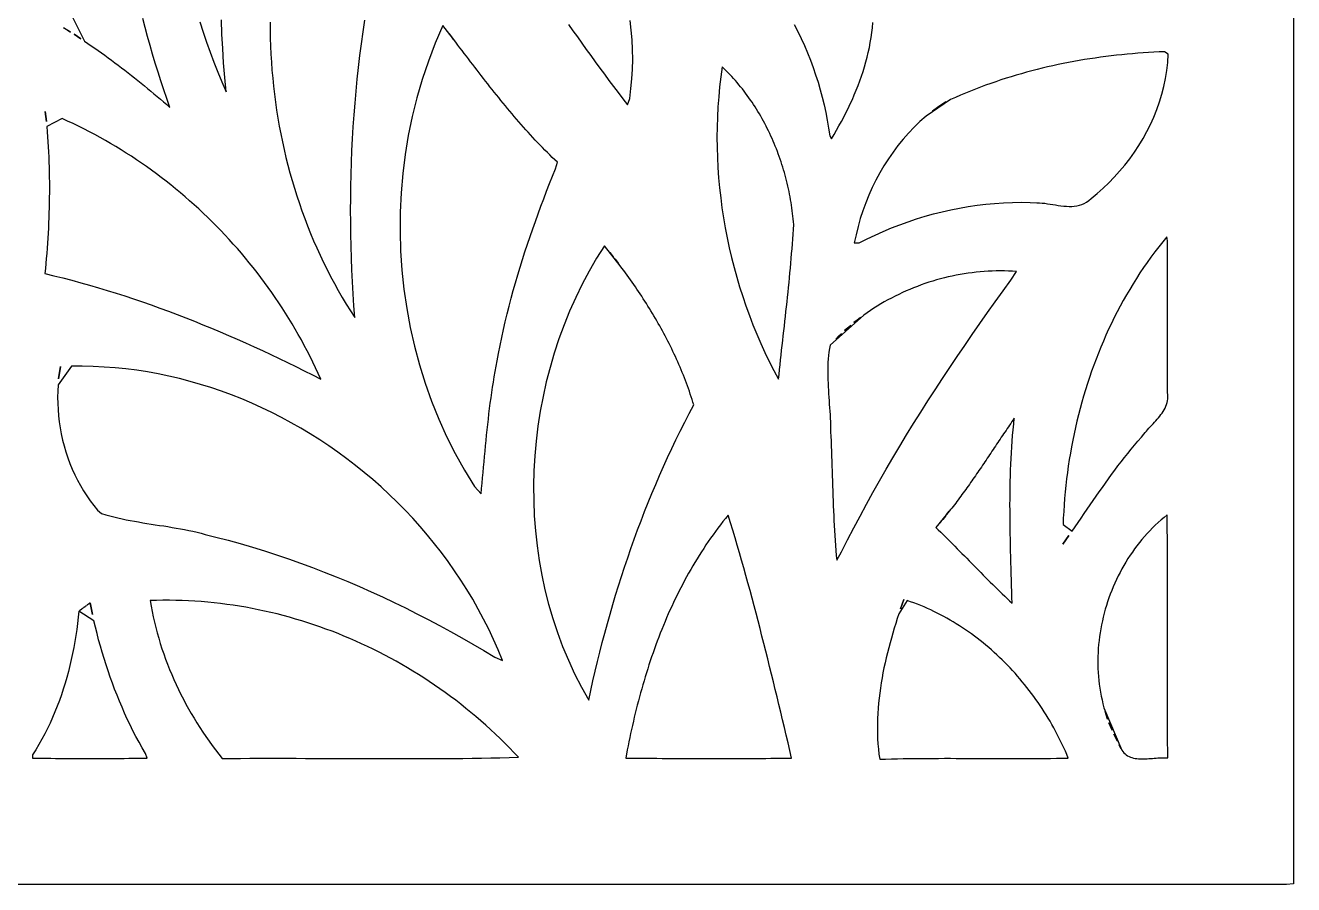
# Model space of a CAD drawing. Header units: metres. Extents: x -71 to 71, y -141 to 141.
# Drawn here: x -0.8 to 70.6, y -141.2 to -92.8 of the extents above; entities that cross this region are included whole.
import ezdxf

# ---------------------------------------------------------------- set-up
doc = ezdxf.new("R2010")
doc.units = ezdxf.units.M
doc.layers.add('HOLE', color=7, linetype='Continuous')
doc.layers.add('OUTER', color=7, linetype='Continuous')

msp = doc.modelspace()

# ---------------------------------------------------------------- linework, layer by layer
at = {"layer": 'HOLE'}
for points in [[(1.284, -91.191), (2.523, -93.693), (2.523, -93.693), (2.716, -93.823), (2.909, -93.955), (3.101, -94.088), (3.292, -94.222), (3.483, -94.357), (3.673, -94.493), (3.862, -94.631), (4.05, -94.77), (4.238, -94.909), (4.424, -95.05), (4.611, -95.192), (4.796, -95.335), (4.981, -95.479), (5.165, -95.624), (5.349, -95.769), (5.532, -95.916), (5.714, -96.063), (5.896, -96.212), (6.077, -96.361), (6.257, -96.51), (6.437, -96.661), (6.617, -96.812), (6.795, -96.964), (6.974, -97.117), (7.152, -97.27), (7.329, -97.424), (7.157, -96.929), (6.989, -96.433), (6.826, -95.936), (6.667, -95.437), (6.512, -94.936), (6.362, -94.435), (6.216, -93.931), (6.075, -93.427), (5.938, -92.921), (5.806, -92.413)], [(9.012, -92.612), (9.199, -93.184), (9.394, -93.753), (9.598, -94.318), (9.811, -94.88), (10.032, -95.438), (10.261, -95.991), (10.499, -96.541), (10.499, -96.541), (10.421, -95.733), (10.356, -94.923), (10.304, -94.113), (10.264, -93.302), (10.238, -92.49)], [(12.977, -92.621), (12.978, -93.074), (12.985, -93.527), (12.999, -93.98), (13.019, -94.432), (13.046, -94.884), (13.079, -95.336), (13.119, -95.787), (13.165, -96.237), (13.217, -96.686), (13.276, -97.135), (13.341, -97.582), (13.413, -98.029), (13.49, -98.474), (13.575, -98.918), (13.666, -99.36), (13.763, -99.801), (13.866, -100.24), (13.976, -100.678), (14.092, -101.113), (14.215, -101.547), (14.344, -101.978), (14.479, -102.407), (14.62, -102.834), (14.768, -103.258), (14.922, -103.68), (15.083, -104.099), (15.25, -104.516), (15.423, -104.93), (15.602, -105.34), (15.788, -105.748), (15.98, -106.152), (16.178, -106.553), (16.382, -106.951), (16.593, -107.345), (16.81, -107.736), (17.033, -108.122), (17.262, -108.505), (17.739, -109.259), (17.739, -109.259), (17.691, -108.589), (17.648, -107.919), (17.611, -107.248), (17.579, -106.577), (17.554, -105.905), (17.533, -105.234), (17.519, -104.562), (17.51, -103.89), (17.508, -103.218), (17.511, -102.546), (17.52, -101.874), (17.535, -101.202), (17.557, -100.53), (17.584, -99.859), (17.618, -99.188), (17.658, -98.518), (17.704, -97.848), (17.756, -97.179), (17.815, -96.51), (17.88, -95.842), (17.952, -95.174), (18.03, -94.508), (18.115, -93.842), (18.206, -93.177), (18.304, -92.513)], [(29.771, -92.753), (30.021, -93.105), (30.272, -93.457), (30.523, -93.809), (30.775, -94.159), (31.028, -94.51), (31.282, -94.859), (31.536, -95.208), (31.792, -95.556), (32.048, -95.903), (32.306, -96.249), (32.565, -96.594), (32.826, -96.938), (33.088, -97.28), (33.216, -96.915), (33.29, -96.369), (33.344, -95.821), (33.377, -95.271), (33.389, -94.72), (33.381, -94.169), (33.353, -93.619), (33.305, -93.07), (33.237, -92.524)], [(42.48, -92.765), (42.681, -93.153), (42.873, -93.547), (43.055, -93.946), (43.228, -94.349), (43.39, -94.758), (43.543, -95.171), (43.686, -95.587), (43.82, -96.008), (43.943, -96.432), (44.058, -96.858), (44.162, -97.288), (44.257, -97.719), (44.343, -98.153), (44.418, -98.588), (44.485, -99.025), (44.578, -99.192), (44.721, -98.954), (44.861, -98.714), (44.998, -98.471), (45.133, -98.226), (45.264, -97.98), (45.391, -97.731), (45.515, -97.48), (45.635, -97.228), (45.751, -96.973), (45.863, -96.716), (45.971, -96.458), (46.073, -96.198), (46.172, -95.935), (46.265, -95.671), (46.353, -95.405), (46.435, -95.138), (46.512, -94.869), (46.584, -94.597), (46.649, -94.325), (46.709, -94.05), (46.762, -93.774), (46.809, -93.496), (46.849, -93.217), (46.882, -92.936), (46.908, -92.654)]]:
    msp.add_lwpolyline(points, dxfattribs=at)
for points in [[(1.343, -92.94), (1.542, -93.062), (1.739, -93.185), (1.343, -92.94)], [(1.936, -93.31), (2.133, -93.436), (2.328, -93.564), (1.936, -93.31)], [(22.7, -92.818), (22.27, -93.81), (21.882, -94.82), (21.537, -95.846), (21.234, -96.886), (20.974, -97.939), (20.755, -99.002), (20.578, -100.074), (20.444, -101.153), (20.351, -102.237), (20.3, -103.324), (20.291, -104.413), (20.323, -105.501), (20.397, -106.587), (20.512, -107.668), (20.668, -108.744), (20.866, -109.812), (21.105, -110.871), (21.384, -111.918), (21.705, -112.952), (22.066, -113.97), (22.468, -114.972), (22.91, -115.955), (23.393, -116.917), (23.916, -117.857), (24.48, -118.773), (24.85, -119.19), (24.88, -118.89), (24.91, -118.589), (24.938, -118.289), (24.966, -117.988), (24.994, -117.687), (25.022, -117.386), (25.05, -117.085), (25.078, -116.785), (25.106, -116.484), (25.135, -116.183), (25.165, -115.882), (25.195, -115.582), (25.227, -115.281), (25.26, -114.981), (25.295, -114.681), (25.331, -114.381), (25.369, -114.081), (25.41, -113.782), (25.452, -113.483), (25.497, -113.185), (25.544, -112.887), (25.595, -112.589), (25.648, -112.291), (25.704, -111.995), (25.764, -111.698), (25.839, -111.279), (25.924, -110.831), (26.014, -110.384), (26.109, -109.939), (26.21, -109.495), (26.315, -109.053), (26.426, -108.612), (26.541, -108.172), (26.66, -107.733), (26.784, -107.296), (26.912, -106.86), (27.044, -106.426), (27.18, -105.992), (27.319, -105.56), (27.462, -105.129), (27.608, -104.699), (27.757, -104.27), (27.909, -103.842), (28.064, -103.415), (28.221, -102.99), (28.381, -102.565), (28.543, -102.142), (28.707, -101.719), (28.872, -101.297), (29.04, -100.876), (29.146, -100.513), (29.004, -100.378), (28.862, -100.242), (28.722, -100.105), (28.583, -99.966), (28.444, -99.827), (28.307, -99.687), (28.17, -99.546), (28.035, -99.404), (27.9, -99.261), (27.766, -99.117), (27.633, -98.973), (27.501, -98.827), (27.369, -98.681), (27.239, -98.534), (27.109, -98.387), (26.979, -98.238), (26.851, -98.089), (26.723, -97.94), (26.596, -97.789), (26.469, -97.638), (26.343, -97.487), (26.217, -97.335), (26.092, -97.183), (25.968, -97.03), (25.843, -96.876), (25.72, -96.723), (25.597, -96.568), (25.474, -96.414), (25.351, -96.259), (25.229, -96.104), (25.108, -95.948), (24.986, -95.792), (24.865, -95.636), (24.744, -95.48), (24.623, -95.324), (24.503, -95.167), (24.382, -95.011), (24.262, -94.854), (24.142, -94.697), (24.022, -94.54), (23.902, -94.383), (23.782, -94.226), (23.662, -94.069), (23.542, -93.912), (23.422, -93.755), (22.7, -92.818)], [(23.302, -93.599), (23.182, -93.442), (23.062, -93.286), (23.302, -93.599)], [(49.903, -97.924), (49.56, -98.226), (49.23, -98.542), (48.913, -98.873), (48.609, -99.217), (48.319, -99.574), (48.042, -99.943), (47.779, -100.324), (47.53, -100.714), (47.296, -101.115), (47.076, -101.525), (46.871, -101.944), (46.68, -102.37), (46.505, -102.804), (46.345, -103.244), (46.201, -103.689), (46.072, -104.139), (45.96, -104.594), (45.863, -105.052), (46.131, -105.05), (46.58, -104.825), (47.034, -104.611), (47.493, -104.407), (47.956, -104.215), (48.423, -104.033), (48.894, -103.863), (49.369, -103.704), (49.847, -103.557), (50.329, -103.422), (50.813, -103.299), (51.3, -103.188), (51.789, -103.09), (52.28, -103.005), (52.773, -102.932), (53.267, -102.873), (53.763, -102.827), (54.26, -102.794), (54.758, -102.775), (55.256, -102.77), (55.755, -102.78), (56.135, -102.794), (56.282, -102.798), (56.43, -102.81), (56.581, -102.826), (56.732, -102.847), (56.884, -102.87), (57.037, -102.895), (57.191, -102.92), (57.344, -102.944), (57.497, -102.965), (57.65, -102.982), (57.801, -102.994), (57.952, -103), (58.1, -102.999), (58.247, -102.988), (58.391, -102.967), (58.533, -102.934), (58.672, -102.889), (58.808, -102.83), (58.94, -102.755), (59.069, -102.663), (59.193, -102.553), (59.533, -102.275), (59.865, -101.981), (60.187, -101.674), (60.499, -101.354), (60.8, -101.02), (61.089, -100.675), (61.366, -100.318), (61.629, -99.951), (61.879, -99.572), (62.114, -99.185), (62.334, -98.787), (62.537, -98.382), (62.724, -97.968), (62.894, -97.547), (63.045, -97.118), (63.177, -96.684), (63.29, -96.244), (63.382, -95.798), (63.454, -95.348), (63.503, -94.894), (63.53, -94.437), (63.333, -94.29), (63.031, -94.303), (62.729, -94.318), (62.428, -94.335), (62.126, -94.355), (61.824, -94.377), (61.523, -94.401), (61.221, -94.428), (60.92, -94.458), (60.619, -94.49), (60.318, -94.525), (60.018, -94.562), (59.717, -94.602), (59.418, -94.644), (59.118, -94.689), (58.819, -94.737), (58.52, -94.787), (58.222, -94.84), (57.925, -94.896), (57.627, -94.955), (57.331, -95.016), (57.035, -95.08), (56.739, -95.147), (56.445, -95.217), (56.15, -95.29), (55.857, -95.366), (55.564, -95.444), (55.272, -95.526), (54.981, -95.61), (54.691, -95.698), (54.402, -95.788), (54.113, -95.882), (53.825, -95.978), (53.539, -96.078), (53.253, -96.181), (52.968, -96.286), (52.684, -96.395), (52.402, -96.507), (52.12, -96.623), (51.84, -96.741), (51.561, -96.863), (51.283, -96.988), (49.903, -97.924)], [(38.425, -95.135), (38.347, -95.699), (38.281, -96.265), (38.227, -96.832), (38.185, -97.4), (38.156, -97.969), (38.138, -98.538), (38.132, -99.108), (38.137, -99.679), (38.155, -100.248), (38.184, -100.818), (38.224, -101.387), (38.276, -101.955), (38.339, -102.521), (38.413, -103.087), (38.499, -103.65), (38.596, -104.212), (38.703, -104.772), (38.822, -105.329), (38.952, -105.883), (39.092, -106.435), (39.244, -106.983), (39.405, -107.528), (39.578, -108.07), (39.761, -108.607), (39.954, -109.14), (40.158, -109.669), (40.372, -110.193), (40.597, -110.712), (40.831, -111.226), (41.076, -111.735), (41.33, -112.237), (41.594, -112.734), (41.623, -112.462), (41.652, -112.19), (41.682, -111.918), (41.712, -111.646), (41.742, -111.373), (41.772, -111.101), (41.802, -110.829), (41.833, -110.557), (41.863, -110.285), (41.894, -110.013), (41.924, -109.741), (41.955, -109.468), (41.985, -109.196), (42.015, -108.924), (42.044, -108.652), (42.073, -108.38), (42.102, -108.107), (42.131, -107.835), (42.158, -107.563), (42.186, -107.291), (42.212, -107.018), (42.239, -106.746), (42.264, -106.473), (42.288, -106.201), (42.312, -105.928), (42.335, -105.656), (42.357, -105.383), (42.378, -105.111), (42.398, -104.838), (42.417, -104.565), (42.434, -104.292), (42.451, -104.019), (42.438, -103.863), (42.424, -103.708), (42.408, -103.552), (42.39, -103.396), (42.371, -103.241), (42.35, -103.085), (42.327, -102.93), (42.303, -102.775), (42.277, -102.621), (42.249, -102.466), (42.22, -102.312), (42.189, -102.158), (42.156, -102.005), (42.122, -101.851), (42.086, -101.699), (42.048, -101.546), (42.009, -101.394), (41.968, -101.242), (41.926, -101.091), (41.882, -100.94), (41.836, -100.79), (41.789, -100.641), (41.741, -100.491), (41.69, -100.343), (41.638, -100.195), (41.585, -100.048), (41.53, -99.901), (41.473, -99.755), (41.415, -99.61), (41.355, -99.465), (41.294, -99.321), (41.231, -99.178), (41.166, -99.036), (41.1, -98.894), (41.033, -98.753), (40.964, -98.613), (40.893, -98.474), (40.821, -98.336), (40.747, -98.199), (40.672, -98.063), (40.595, -97.927), (40.517, -97.793), (40.437, -97.66), (40.356, -97.528), (40.274, -97.396), (40.189, -97.266), (40.104, -97.137), (40.017, -97.009), (39.928, -96.882), (39.838, -96.757), (39.746, -96.632), (39.653, -96.509), (39.559, -96.387), (39.463, -96.267), (39.365, -96.147), (39.267, -96.029), (39.166, -95.913), (39.065, -95.797), (38.962, -95.683), (38.857, -95.571), (38.751, -95.459), (38.425, -95.135)], [(0.321, -97.652), (0.352, -97.937), (0.38, -98.223), (0.321, -97.652)], [(51.006, -97.116), (50.626, -97.369), (50.258, -97.638), (51.006, -97.116)], [(0.406, -98.508), (0.429, -98.793), (0.451, -99.078), (0.47, -99.364), (0.487, -99.649), (0.502, -99.935), (0.515, -100.22), (0.525, -100.505), (0.534, -100.791), (0.541, -101.076), (0.545, -101.362), (0.548, -101.647), (0.549, -101.933), (0.548, -102.219), (0.545, -102.504), (0.54, -102.79), (0.533, -103.075), (0.525, -103.361), (0.515, -103.646), (0.503, -103.932), (0.49, -104.217), (0.475, -104.502), (0.458, -104.788), (0.44, -105.073), (0.42, -105.359), (0.399, -105.644), (0.376, -105.929), (0.351, -106.214), (0.326, -106.5), (0.298, -106.785), (0.804, -106.905), (1.308, -107.03), (1.81, -107.161), (2.312, -107.296), (2.812, -107.436), (3.311, -107.581), (3.808, -107.731), (4.305, -107.885), (4.8, -108.044), (5.293, -108.207), (5.786, -108.375), (6.277, -108.546), (6.766, -108.722), (7.255, -108.902), (7.742, -109.086), (8.228, -109.274), (8.713, -109.465), (9.196, -109.66), (9.678, -109.859), (10.159, -110.061), (10.638, -110.266), (11.116, -110.475), (11.593, -110.687), (12.069, -110.902), (12.543, -111.12), (13.016, -111.341), (13.488, -111.565), (13.959, -111.791), (14.428, -112.021), (14.896, -112.252), (15.362, -112.486), (15.828, -112.723), (15.683, -112.401), (15.534, -112.081), (15.381, -111.764), (15.225, -111.448), (15.064, -111.135), (14.901, -110.824), (14.733, -110.515), (14.562, -110.209), (14.387, -109.905), (14.209, -109.603), (14.027, -109.303), (13.842, -109.006), (13.653, -108.712), (13.461, -108.42), (13.265, -108.13), (13.066, -107.843), (12.864, -107.558), (12.659, -107.277), (12.45, -106.997), (12.238, -106.721), (12.023, -106.447), (11.805, -106.175), (11.584, -105.907), (11.36, -105.641), (11.133, -105.378), (10.903, -105.118), (10.67, -104.861), (10.434, -104.607), (10.195, -104.356), (9.953, -104.107), (9.709, -103.862), (9.462, -103.62), (9.212, -103.38), (8.959, -103.144), (8.704, -102.911), (8.446, -102.681), (8.186, -102.455), (7.923, -102.231), (7.658, -102.011), (7.39, -101.794), (7.12, -101.58), (6.847, -101.37), (6.572, -101.163), (6.295, -100.96), (6.015, -100.76), (5.733, -100.563), (5.449, -100.37), (5.163, -100.18), (4.875, -99.994), (4.585, -99.812), (4.292, -99.633), (3.998, -99.458), (3.701, -99.286), (3.403, -99.119), (3.103, -98.955), (2.801, -98.794), (2.497, -98.638), (2.191, -98.485), (1.884, -98.337), (1.574, -98.192), (1.263, -98.051), (0.406, -98.508)], [(58.118, -121.282), (58.289, -121.037), (58.46, -120.791), (58.631, -120.545), (58.801, -120.298), (58.971, -120.052), (59.141, -119.805), (59.311, -119.558), (59.481, -119.312), (59.653, -119.067), (59.825, -118.822), (59.998, -118.578), (60.172, -118.335), (60.347, -118.093), (60.525, -117.852), (60.703, -117.613), (60.884, -117.375), (61.067, -117.139), (61.253, -116.905), (61.441, -116.673), (61.631, -116.444), (61.825, -116.217), (62.022, -115.992), (62.166, -115.824), (62.232, -115.739), (62.302, -115.654), (62.374, -115.571), (62.448, -115.487), (62.524, -115.404), (62.602, -115.321), (62.679, -115.238), (62.757, -115.155), (62.834, -115.071), (62.909, -114.986), (62.983, -114.9), (63.055, -114.813), (63.123, -114.725), (63.188, -114.635), (63.248, -114.543), (63.304, -114.449), (63.355, -114.353), (63.4, -114.255), (63.438, -114.154), (63.47, -114.05), (63.493, -113.943), (63.509, -113.833), (63.516, -113.719), (63.513, -113.601), (63.5, -113.48), (63.495, -113.18), (63.493, -112.836), (63.492, -112.492), (63.49, -112.148), (63.489, -111.805), (63.489, -111.461), (63.488, -111.117), (63.488, -110.773), (63.488, -110.43), (63.488, -110.086), (63.488, -109.742), (63.488, -109.398), (63.488, -109.055), (63.489, -108.711), (63.489, -108.368), (63.49, -108.024), (63.491, -107.68), (63.492, -107.337), (63.492, -106.993), (63.493, -106.65), (63.494, -106.306), (63.494, -105.963), (63.495, -105.619), (63.496, -105.276), (63.496, -104.932), (63.45, -104.713), (63.221, -104.993), (62.996, -105.277), (62.776, -105.565), (62.561, -105.856), (62.35, -106.15), (62.143, -106.447), (61.942, -106.748), (61.745, -107.052), (61.552, -107.359), (61.364, -107.669), (61.181, -107.982), (61.003, -108.298), (60.828, -108.617), (60.659, -108.938), (60.494, -109.262), (60.334, -109.588), (60.178, -109.917), (60.027, -110.248), (59.881, -110.582), (59.739, -110.918), (59.601, -111.256), (59.468, -111.596), (59.34, -111.938), (59.217, -112.282), (59.098, -112.628), (58.983, -112.975), (58.873, -113.324), (58.768, -113.675), (58.667, -114.028), (58.571, -114.381), (58.479, -114.737), (58.392, -115.093), (58.309, -115.451), (58.231, -115.81), (58.157, -116.17), (58.088, -116.531), (58.024, -116.893), (57.964, -117.255), (57.909, -117.619), (57.858, -117.983), (57.811, -118.348), (57.77, -118.713), (57.732, -119.079), (57.7, -119.445), (57.671, -119.812), (57.648, -120.179), (57.628, -120.545), (57.614, -120.912), (58.118, -121.282)], [(31.796, -105.217), (31.354, -105.922), (30.937, -106.644), (30.545, -107.381), (30.178, -108.132), (29.838, -108.897), (29.523, -109.675), (29.234, -110.463), (28.971, -111.262), (28.734, -112.07), (28.524, -112.886), (28.34, -113.709), (28.183, -114.538), (28.053, -115.373), (27.951, -116.211), (27.875, -117.052), (27.827, -117.895), (27.806, -118.739), (27.813, -119.583), (27.848, -120.426), (27.911, -121.266), (28.002, -122.103), (28.121, -122.936), (28.269, -123.763), (28.446, -124.584), (28.651, -125.397), (28.886, -126.202), (29.149, -126.998), (29.442, -127.783), (29.765, -128.556), (30.116, -129.316), (30.498, -130.063), (30.91, -130.795), (31.027, -130.253), (31.149, -129.712), (31.274, -129.171), (31.404, -128.632), (31.537, -128.093), (31.675, -127.556), (31.817, -127.02), (31.963, -126.485), (32.113, -125.952), (32.268, -125.42), (32.427, -124.889), (32.59, -124.36), (32.758, -123.832), (32.93, -123.306), (33.106, -122.781), (33.287, -122.259), (33.473, -121.738), (33.663, -121.219), (33.858, -120.701), (34.057, -120.186), (34.261, -119.673), (34.47, -119.162), (34.683, -118.653), (34.901, -118.146), (35.125, -117.642), (35.353, -117.14), (35.585, -116.64), (35.823, -116.143), (36.066, -115.648), (36.314, -115.156), (36.567, -114.667), (36.825, -114.18), (36.778, -114.025), (36.73, -113.871), (36.68, -113.717), (36.629, -113.563), (36.577, -113.41), (36.524, -113.257), (36.469, -113.105), (36.413, -112.953), (36.356, -112.801), (36.298, -112.65), (36.239, -112.499), (36.178, -112.349), (36.117, -112.2), (36.054, -112.05), (35.99, -111.901), (35.925, -111.753), (35.859, -111.605), (35.792, -111.458), (35.724, -111.311), (35.654, -111.164), (35.584, -111.018), (35.513, -110.872), (35.44, -110.727), (35.367, -110.583), (35.293, -110.439), (35.218, -110.295), (35.142, -110.152), (35.064, -110.009), (34.986, -109.867), (34.908, -109.725), (34.828, -109.584), (34.747, -109.443), (34.666, -109.303), (34.583, -109.163), (34.5, -109.024), (34.416, -108.885), (34.331, -108.747), (34.246, -108.609), (34.16, -108.472), (34.073, -108.335), (33.985, -108.199), (33.896, -108.063), (33.807, -107.928), (33.717, -107.794), (33.627, -107.66), (33.535, -107.526), (33.443, -107.393), (33.351, -107.261), (33.258, -107.129), (33.164, -106.997), (33.07, -106.867), (32.975, -106.736), (32.879, -106.607), (32.783, -106.477), (32.687, -106.349), (31.796, -105.217)], [(32.295, -105.84), (32.196, -105.714), (32.097, -105.589), (32.295, -105.84)], [(32.59, -106.221), (32.492, -106.093), (32.394, -105.966), (32.59, -106.221)], [(44.494, -110.811), (44.46, -111.006), (44.433, -111.2), (44.41, -111.395), (44.393, -111.59), (44.38, -111.785), (44.372, -111.98), (44.367, -112.176), (44.367, -112.372), (44.369, -112.568), (44.374, -112.764), (44.381, -112.96), (44.391, -113.156), (44.402, -113.353), (44.415, -113.549), (44.428, -113.746), (44.442, -113.942), (44.456, -114.139), (44.47, -114.336), (44.484, -114.532), (44.496, -114.729), (44.507, -114.925), (44.517, -115.121), (44.524, -115.318), (44.529, -115.514), (44.531, -115.71), (44.537, -115.939), (44.55, -116.218), (44.563, -116.498), (44.574, -116.778), (44.585, -117.057), (44.595, -117.337), (44.604, -117.617), (44.613, -117.897), (44.622, -118.176), (44.631, -118.456), (44.64, -118.736), (44.649, -119.016), (44.658, -119.296), (44.668, -119.576), (44.678, -119.855), (44.689, -120.135), (44.701, -120.415), (44.714, -120.694), (44.728, -120.974), (44.744, -121.253), (44.76, -121.532), (44.779, -121.811), (44.799, -122.09), (44.821, -122.369), (44.845, -122.648), (44.871, -122.926), (45.145, -122.441), (45.486, -121.768), (45.834, -121.099), (46.187, -120.433), (46.545, -119.77), (46.91, -119.111), (47.279, -118.456), (47.654, -117.803), (48.034, -117.154), (48.419, -116.508), (48.809, -115.865), (49.203, -115.225), (49.602, -114.588), (50.005, -113.954), (50.412, -113.323), (50.824, -112.694), (51.239, -112.068), (51.657, -111.445), (52.079, -110.824), (52.505, -110.206), (52.934, -109.59), (53.366, -108.977), (53.8, -108.366), (54.238, -107.757), (54.678, -107.151), (54.987, -106.664), (54.761, -106.65), (54.535, -106.64), (54.308, -106.635), (54.082, -106.633), (53.856, -106.636), (53.629, -106.642), (53.403, -106.653), (53.176, -106.667), (52.95, -106.685), (52.724, -106.708), (52.498, -106.734), (52.273, -106.764), (52.048, -106.798), (51.824, -106.835), (51.6, -106.877), (51.377, -106.922), (51.155, -106.971), (50.934, -107.024), (50.713, -107.081), (50.493, -107.142), (50.274, -107.206), (50.056, -107.274), (49.84, -107.346), (49.624, -107.422), (49.41, -107.501), (49.197, -107.584), (48.986, -107.67), (48.776, -107.76), (48.567, -107.854), (48.36, -107.952), (48.155, -108.053), (47.951, -108.158), (47.749, -108.266), (47.549, -108.378), (47.351, -108.493), (47.155, -108.612), (46.96, -108.735), (46.768, -108.861), (46.579, -108.99), (46.391, -109.123), (44.494, -110.811)], [(45.664, -109.689), (45.489, -109.84), (45.316, -109.993), (45.664, -109.689)], [(46.206, -109.259), (46.023, -109.399), (45.842, -109.543), (46.206, -109.259)], [(45.146, -110.15), (44.978, -110.31), (44.814, -110.474), (45.146, -110.15)], [(1.04, -113.051), (1.021, -113.398), (1.014, -113.744), (1.019, -114.092), (1.036, -114.438), (1.064, -114.785), (1.104, -115.13), (1.156, -115.473), (1.219, -115.814), (1.294, -116.153), (1.379, -116.488), (1.477, -116.821), (1.585, -117.149), (1.705, -117.472), (1.835, -117.791), (1.976, -118.105), (2.129, -118.412), (2.292, -118.714), (2.466, -119.008), (2.65, -119.296), (2.845, -119.576), (3.05, -119.847), (3.266, -120.11), (3.491, -120.293), (3.718, -120.361), (3.946, -120.425), (4.176, -120.485), (4.406, -120.54), (4.638, -120.592), (4.87, -120.64), (5.103, -120.685), (5.337, -120.729), (5.572, -120.769), (5.807, -120.809), (6.042, -120.847), (6.277, -120.884), (6.513, -120.92), (6.749, -120.957), (6.985, -120.994), (7.221, -121.031), (7.456, -121.07), (7.692, -121.11), (7.927, -121.151), (8.161, -121.196), (8.395, -121.242), (8.628, -121.292), (8.86, -121.346), (9.092, -121.403), (9.322, -121.464), (9.922, -121.614), (10.611, -121.795), (11.297, -121.986), (11.981, -122.186), (12.662, -122.396), (13.34, -122.616), (14.015, -122.845), (14.687, -123.083), (15.356, -123.33), (16.022, -123.585), (16.685, -123.85), (17.345, -124.123), (18.001, -124.404), (18.655, -124.694), (19.305, -124.992), (19.952, -125.297), (20.596, -125.611), (21.236, -125.932), (21.873, -126.26), (22.506, -126.596), (23.136, -126.939), (23.763, -127.289), (24.386, -127.645), (25.005, -128.009), (25.62, -128.379), (26.063, -128.56), (25.817, -127.967), (25.556, -127.382), (25.282, -126.805), (24.994, -126.236), (24.692, -125.675), (24.378, -125.122), (24.051, -124.579), (23.711, -124.044), (23.359, -123.518), (22.994, -123.001), (22.619, -122.494), (22.231, -121.996), (21.833, -121.508), (21.424, -121.03), (21.004, -120.562), (20.574, -120.105), (20.133, -119.658), (19.683, -119.221), (19.224, -118.796), (18.755, -118.381), (18.277, -117.978), (17.791, -117.586), (17.296, -117.206), (16.793, -116.838), (16.283, -116.481), (15.765, -116.137), (15.239, -115.805), (14.707, -115.485), (14.168, -115.179), (13.622, -114.885), (13.07, -114.604), (12.513, -114.337), (11.949, -114.083), (11.381, -113.842), (10.807, -113.616), (10.229, -113.403), (9.646, -113.205), (9.059, -113.021), (8.468, -112.851), (7.873, -112.697), (7.275, -112.557), (6.674, -112.432), (6.07, -112.323), (5.464, -112.229), (4.855, -112.151), (4.244, -112.089), (3.632, -112.042), (3.018, -112.012), (2.402, -111.999), (1.786, -112.001), (1.04, -113.051)], [(1.17, -112.021), (1.114, -112.363), (1.071, -112.706), (1.17, -112.021)], [(50.454, -121.075), (50.589, -121.207), (50.724, -121.339), (50.858, -121.471), (50.993, -121.604), (51.126, -121.737), (51.26, -121.871), (51.393, -122.005), (51.526, -122.139), (51.659, -122.273), (51.791, -122.408), (51.924, -122.543), (52.056, -122.678), (52.189, -122.813), (52.321, -122.948), (52.453, -123.083), (52.586, -123.217), (52.719, -123.352), (52.851, -123.487), (52.984, -123.621), (53.117, -123.755), (53.251, -123.889), (53.385, -124.023), (53.519, -124.156), (53.653, -124.289), (53.788, -124.421), (53.923, -124.553), (54.059, -124.684), (54.195, -124.815), (54.332, -124.945), (54.469, -125.074), (54.607, -125.202), (54.746, -125.33), (54.737, -125.005), (54.728, -124.68), (54.718, -124.355), (54.709, -124.029), (54.699, -123.704), (54.689, -123.378), (54.68, -123.053), (54.671, -122.727), (54.663, -122.401), (54.655, -122.076), (54.648, -121.75), (54.641, -121.424), (54.636, -121.099), (54.632, -120.773), (54.628, -120.447), (54.627, -120.122), (54.626, -119.796), (54.627, -119.471), (54.63, -119.145), (54.635, -118.82), (54.641, -118.494), (54.65, -118.169), (54.66, -117.844), (54.673, -117.519), (54.688, -117.194), (54.706, -116.87), (54.726, -116.545), (54.749, -116.221), (54.775, -115.896), (54.803, -115.572), (54.835, -115.248), (54.87, -114.925), (54.803, -115.022), (54.736, -115.119), (54.669, -115.217), (54.602, -115.315), (54.535, -115.412), (54.469, -115.51), (54.402, -115.608), (54.336, -115.706), (54.269, -115.805), (54.203, -115.903), (54.137, -116.001), (54.071, -116.1), (54.005, -116.198), (53.939, -116.296), (53.873, -116.395), (53.807, -116.494), (53.741, -116.592), (53.675, -116.691), (53.609, -116.789), (53.543, -116.888), (53.477, -116.986), (53.411, -117.085), (53.345, -117.183), (53.279, -117.282), (53.212, -117.38), (53.146, -117.478), (53.079, -117.577), (53.013, -117.675), (52.946, -117.773), (52.879, -117.871), (52.812, -117.969), (52.745, -118.066), (52.678, -118.164), (52.61, -118.261), (52.543, -118.359), (52.475, -118.456), (52.407, -118.553), (52.339, -118.65), (52.27, -118.746), (52.201, -118.843), (52.132, -118.939), (52.063, -119.035), (51.994, -119.131), (51.924, -119.226), (51.854, -119.322), (51.784, -119.417), (51.713, -119.512), (51.642, -119.606), (51.571, -119.7), (51.499, -119.794), (51.427, -119.888), (51.355, -119.981), (51.282, -120.074), (50.454, -121.075)], [(32.994, -134.065), (33.286, -134.067), (33.578, -134.068), (33.87, -134.07), (34.162, -134.071), (34.454, -134.073), (34.746, -134.074), (35.037, -134.076), (35.329, -134.077), (35.621, -134.079), (35.913, -134.08), (36.205, -134.081), (36.497, -134.082), (36.789, -134.083), (37.08, -134.084), (37.372, -134.085), (37.664, -134.085), (37.956, -134.086), (38.248, -134.086), (38.54, -134.086), (38.832, -134.086), (39.124, -134.085), (39.416, -134.084), (39.707, -134.084), (39.999, -134.082), (40.291, -134.081), (40.583, -134.079), (40.875, -134.077), (41.167, -134.074), (41.459, -134.072), (41.75, -134.068), (42.042, -134.065), (42.334, -134.061), (42.233, -133.631), (42.132, -133.201), (42.03, -132.77), (41.928, -132.34), (41.826, -131.91), (41.723, -131.48), (41.62, -131.05), (41.517, -130.621), (41.413, -130.191), (41.308, -129.762), (41.203, -129.333), (41.097, -128.903), (40.99, -128.475), (40.883, -128.046), (40.774, -127.618), (40.665, -127.189), (40.555, -126.762), (40.444, -126.334), (40.332, -125.907), (40.219, -125.48), (40.105, -125.053), (39.99, -124.627), (39.873, -124.201), (39.755, -123.775), (39.636, -123.35), (39.516, -122.925), (39.394, -122.501), (39.271, -122.077), (39.146, -121.653), (39.02, -121.23), (38.892, -120.808), (38.763, -120.386), (38.615, -120.566), (38.47, -120.747), (38.327, -120.93), (38.185, -121.115), (38.046, -121.301), (37.909, -121.489), (37.774, -121.678), (37.642, -121.869), (37.511, -122.061), (37.382, -122.255), (37.255, -122.449), (37.13, -122.646), (37.007, -122.843), (36.886, -123.042), (36.767, -123.242), (36.65, -123.443), (36.535, -123.646), (36.422, -123.85), (36.311, -124.055), (36.201, -124.261), (36.093, -124.468), (35.988, -124.676), (35.884, -124.886), (35.781, -125.096), (35.681, -125.307), (35.582, -125.52), (35.485, -125.733), (35.39, -125.947), (35.297, -126.163), (35.205, -126.379), (35.115, -126.596), (35.026, -126.813), (34.94, -127.032), (34.855, -127.251), (34.771, -127.471), (34.69, -127.692), (34.609, -127.914), (34.531, -128.136), (34.454, -128.359), (34.378, -128.582), (34.304, -128.806), (34.232, -129.031), (34.161, -129.256), (34.092, -129.482), (34.024, -129.708), (33.957, -129.935), (33.892, -130.162), (33.829, -130.389), (33.766, -130.617), (33.706, -130.845), (33.646, -131.074), (33.588, -131.303), (33.532, -131.532), (33.476, -131.762), (33.423, -131.991), (33.37, -132.221), (33.319, -132.451), (33.269, -132.682), (33.22, -132.912), (33.172, -133.143), (33.126, -133.373), (33.081, -133.604), (32.994, -134.065)], [(50.987, -120.444), (50.912, -120.535), (50.837, -120.626), (50.987, -120.444)], [(51.209, -120.167), (51.135, -120.26), (51.061, -120.352), (51.209, -120.167)], [(60.921, -133.613), (60.978, -133.693), (61.039, -133.765), (61.105, -133.829), (61.175, -133.885), (61.249, -133.933), (61.327, -133.974), (61.408, -134.009), (61.492, -134.038), (61.578, -134.061), (61.668, -134.079), (61.76, -134.092), (61.853, -134.101), (61.949, -134.107), (62.046, -134.109), (62.144, -134.108), (62.244, -134.104), (62.344, -134.099), (62.445, -134.092), (62.545, -134.084), (62.646, -134.076), (62.747, -134.067), (62.846, -134.059), (62.946, -134.052), (63.044, -134.046), (63.14, -134.041), (63.235, -134.039), (63.328, -134.039), (63.419, -134.043), (63.508, -134.049), (63.503, -133.622), (63.499, -133.195), (63.495, -132.767), (63.492, -132.34), (63.49, -131.912), (63.488, -131.485), (63.487, -131.057), (63.486, -130.63), (63.485, -130.202), (63.485, -129.775), (63.485, -129.347), (63.485, -128.92), (63.486, -128.492), (63.487, -128.065), (63.487, -127.637), (63.488, -127.21), (63.489, -126.782), (63.49, -126.355), (63.491, -125.927), (63.491, -125.499), (63.492, -125.072), (63.492, -124.644), (63.492, -124.217), (63.492, -123.789), (63.492, -123.362), (63.491, -122.934), (63.489, -122.507), (63.487, -122.079), (63.485, -121.652), (63.482, -121.225), (63.478, -120.797), (63.474, -120.37), (63.302, -120.508), (63.134, -120.651), (62.969, -120.797), (62.808, -120.948), (62.649, -121.102), (62.495, -121.26), (62.344, -121.421), (62.196, -121.587), (62.052, -121.755), (61.912, -121.927), (61.776, -122.102), (61.643, -122.28), (61.514, -122.461), (61.389, -122.645), (61.267, -122.832), (61.15, -123.022), (61.036, -123.214), (60.926, -123.408), (60.821, -123.605), (60.719, -123.805), (60.621, -124.006), (60.528, -124.21), (60.438, -124.415), (60.353, -124.623), (60.272, -124.832), (60.195, -125.043), (60.122, -125.256), (60.054, -125.47), (59.99, -125.685), (59.931, -125.902), (59.876, -126.12), (59.825, -126.339), (59.779, -126.559), (59.737, -126.78), (59.7, -127.001), (59.668, -127.224), (59.64, -127.447), (59.617, -127.67), (59.599, -127.894), (59.585, -128.118), (59.576, -128.342), (59.573, -128.566), (59.573, -128.79), (59.579, -129.014), (59.59, -129.238), (59.606, -129.462), (59.626, -129.685), (59.652, -129.907), (59.683, -130.129), (59.719, -130.351), (59.76, -130.571), (59.806, -130.79), (59.858, -131.009), (59.915, -131.226), (60.921, -133.613)], [(50.761, -120.717), (50.685, -120.807), (50.609, -120.897), (50.761, -120.717)], [(57.597, -122.013), (57.772, -121.77), (57.945, -121.527), (57.597, -122.013)], [(2.409, -125.643), (2.396, -125.653), (2.382, -125.663), (2.409, -125.643)], [(2.45, -125.613), (2.436, -125.623), (2.422, -125.633), (2.45, -125.613)], [(2.491, -125.582), (2.477, -125.592), (2.463, -125.603), (2.491, -125.582)], [(2.533, -125.551), (2.519, -125.561), (2.505, -125.572), (2.533, -125.551)], [(2.575, -125.52), (2.561, -125.53), (2.547, -125.54), (2.575, -125.52)], [(2.616, -125.489), (2.603, -125.499), (2.589, -125.509), (2.616, -125.489)], [(2.657, -125.459), (2.643, -125.469), (2.63, -125.479), (2.657, -125.459)], [(2.696, -125.429), (2.683, -125.439), (2.67, -125.449), (2.696, -125.429)], [(2.734, -125.401), (2.722, -125.411), (2.709, -125.42), (2.734, -125.401)], [(2.77, -125.375), (2.758, -125.383), (2.746, -125.392), (2.77, -125.375)], [(2.803, -125.35), (2.792, -125.358), (2.781, -125.366), (2.803, -125.35)], [(2.834, -125.327), (2.824, -125.334), (2.814, -125.342), (2.834, -125.327)], [(2.978, -125.968), (2.902, -125.608), (2.843, -125.32), (2.978, -125.968)], [(6.221, -125.192), (6.273, -125.5), (6.331, -125.807), (6.395, -126.111), (6.464, -126.415), (6.538, -126.716), (6.618, -127.017), (6.702, -127.315), (6.792, -127.612), (6.887, -127.907), (6.986, -128.2), (7.091, -128.491), (7.2, -128.781), (7.314, -129.068), (7.433, -129.353), (7.556, -129.637), (7.684, -129.918), (7.816, -130.197), (7.952, -130.474), (8.093, -130.748), (8.238, -131.02), (8.387, -131.29), (8.54, -131.557), (8.697, -131.822), (8.857, -132.084), (9.022, -132.344), (9.19, -132.601), (9.362, -132.855), (9.538, -133.107), (9.716, -133.356), (9.899, -133.602), (10.084, -133.845), (10.273, -134.085), (10.795, -134.081), (11.316, -134.077), (11.838, -134.075), (12.359, -134.074), (12.88, -134.073), (13.402, -134.073), (13.923, -134.073), (14.445, -134.074), (14.966, -134.076), (15.488, -134.078), (16.009, -134.08), (16.53, -134.082), (17.052, -134.084), (17.573, -134.086), (18.094, -134.088), (18.616, -134.09), (19.137, -134.091), (19.658, -134.092), (20.18, -134.093), (20.701, -134.093), (21.222, -134.093), (21.744, -134.091), (22.265, -134.089), (22.786, -134.086), (23.307, -134.082), (23.828, -134.077), (24.35, -134.07), (24.871, -134.063), (25.392, -134.054), (25.913, -134.043), (26.434, -134.031), (26.955, -134.018), (26.702, -133.749), (26.446, -133.483), (26.186, -133.221), (25.923, -132.963), (25.657, -132.709), (25.388, -132.458), (25.116, -132.211), (24.841, -131.968), (24.562, -131.728), (24.281, -131.492), (23.997, -131.261), (23.71, -131.033), (23.421, -130.809), (23.129, -130.589), (22.834, -130.373), (22.536, -130.161), (22.236, -129.953), (21.934, -129.748), (21.629, -129.548), (21.321, -129.353), (21.012, -129.161), (20.7, -128.973), (20.386, -128.79), (20.069, -128.611), (19.751, -128.436), (19.43, -128.265), (19.107, -128.098), (18.783, -127.936), (18.456, -127.778), (18.128, -127.625), (17.798, -127.476), (17.466, -127.331), (17.132, -127.191), (16.797, -127.055), (16.46, -126.924), (16.121, -126.797), (15.781, -126.675), (15.44, -126.558), (15.097, -126.445), (14.752, -126.336), (14.407, -126.232), (14.06, -126.133), (13.712, -126.039), (13.363, -125.949), (13.013, -125.865), (12.662, -125.785), (12.309, -125.709), (11.956, -125.639), (11.602, -125.573), (11.247, -125.513), (10.892, -125.457), (10.535, -125.406), (10.178, -125.36), (9.82, -125.32), (9.462, -125.284), (9.103, -125.253), (8.744, -125.228), (8.385, -125.207), (8.025, -125.192), (7.664, -125.181), (7.304, -125.176), (6.943, -125.176), (6.582, -125.182), (6.221, -125.192)], [(48.37, -125.934), (48.282, -126.206), (48.195, -126.479), (48.111, -126.753), (48.029, -127.029), (47.949, -127.305), (47.872, -127.582), (47.798, -127.861), (47.726, -128.14), (47.658, -128.42), (47.594, -128.701), (47.533, -128.983), (47.476, -129.265), (47.423, -129.548), (47.374, -129.832), (47.329, -130.116), (47.29, -130.4), (47.255, -130.686), (47.225, -130.971), (47.201, -131.257), (47.182, -131.543), (47.168, -131.83), (47.161, -132.116), (47.16, -132.403), (47.165, -132.69), (47.176, -132.977), (47.195, -133.264), (47.22, -133.551), (47.252, -133.838), (47.291, -134.124), (47.623, -134.115), (47.955, -134.107), (48.287, -134.1), (48.618, -134.094), (48.95, -134.089), (49.282, -134.085), (49.614, -134.081), (49.945, -134.079), (50.277, -134.077), (50.609, -134.076), (50.941, -134.075), (51.273, -134.075), (51.605, -134.076), (51.936, -134.076), (52.268, -134.077), (52.6, -134.078), (52.932, -134.079), (53.264, -134.08), (53.596, -134.082), (53.927, -134.083), (54.259, -134.083), (54.591, -134.084), (54.923, -134.084), (55.255, -134.084), (55.586, -134.084), (55.918, -134.083), (56.25, -134.081), (56.582, -134.079), (56.913, -134.076), (57.245, -134.072), (57.577, -134.067), (57.909, -134.061), (57.827, -133.867), (57.743, -133.674), (57.657, -133.482), (57.568, -133.291), (57.477, -133.101), (57.383, -132.913), (57.287, -132.726), (57.189, -132.54), (57.088, -132.355), (56.986, -132.171), (56.881, -131.989), (56.773, -131.809), (56.664, -131.629), (56.552, -131.451), (56.438, -131.275), (56.322, -131.1), (56.204, -130.927), (56.084, -130.755), (55.961, -130.585), (55.837, -130.417), (55.71, -130.25), (55.582, -130.085), (55.451, -129.922), (55.319, -129.76), (55.184, -129.6), (55.048, -129.442), (54.91, -129.286), (54.769, -129.132), (54.627, -128.98), (54.483, -128.83), (54.338, -128.682), (54.19, -128.535), (54.041, -128.391), (53.89, -128.249), (53.737, -128.109), (53.582, -127.972), (53.426, -127.836), (53.268, -127.703), (53.108, -127.572), (52.947, -127.443), (52.784, -127.317), (52.62, -127.192), (52.454, -127.071), (52.286, -126.952), (52.117, -126.835), (51.947, -126.72), (51.775, -126.609), (51.601, -126.499), (51.426, -126.393), (51.25, -126.289), (51.072, -126.187), (50.893, -126.089), (50.712, -125.993), (50.531, -125.899), (50.347, -125.809), (50.163, -125.721), (49.977, -125.636), (49.79, -125.555), (49.602, -125.476), (49.413, -125.399), (49.222, -125.326), (49.03, -125.256), (48.838, -125.189), (48.37, -125.934)], [(48.644, -125.125), (48.551, -125.393), (48.46, -125.663), (48.644, -125.125)], [(2.21, -125.791), (2.173, -126.135), (2.132, -126.479), (2.086, -126.822), (2.035, -127.164), (1.978, -127.504), (1.917, -127.844), (1.85, -128.182), (1.778, -128.519), (1.7, -128.854), (1.617, -129.188), (1.528, -129.519), (1.432, -129.849), (1.331, -130.176), (1.224, -130.501), (1.11, -130.824), (0.99, -131.144), (0.864, -131.462), (0.731, -131.777), (0.591, -132.088), (0.445, -132.397), (0.291, -132.702), (0.13, -133.004), (-0.038, -133.303), (-0.213, -133.597), (-0.396, -133.888), (-0.406, -134.063), (-0.147, -134.066), (0.111, -134.069), (0.369, -134.072), (0.628, -134.075), (0.886, -134.077), (1.144, -134.079), (1.402, -134.081), (1.66, -134.083), (1.918, -134.084), (2.177, -134.085), (2.435, -134.086), (2.693, -134.086), (2.951, -134.086), (3.209, -134.086), (3.467, -134.086), (3.725, -134.085), (3.983, -134.083), (4.242, -134.082), (4.5, -134.08), (4.758, -134.078), (5.016, -134.075), (5.274, -134.073), (5.533, -134.069), (5.791, -134.066), (6.049, -134.062), (5.952, -133.809), (5.771, -133.492), (5.594, -133.173), (5.423, -132.85), (5.256, -132.526), (5.094, -132.198), (4.937, -131.869), (4.785, -131.537), (4.638, -131.203), (4.495, -130.866), (4.357, -130.528), (4.224, -130.187), (4.095, -129.845), (3.971, -129.501), (3.852, -129.155), (3.737, -128.807), (3.627, -128.457), (3.521, -128.106), (3.419, -127.753), (3.322, -127.399), (3.23, -127.043), (3.141, -126.686), (3.057, -126.328), (2.21, -125.791)], [(2.261, -125.753), (2.25, -125.761), (2.239, -125.769), (2.261, -125.753)], [(2.295, -125.728), (2.283, -125.737), (2.272, -125.745), (2.295, -125.728)], [(2.331, -125.701), (2.319, -125.71), (2.307, -125.719), (2.331, -125.701)], [(2.369, -125.673), (2.356, -125.682), (2.344, -125.692), (2.369, -125.673)], [(59.977, -131.442), (60.045, -131.656), (60.117, -131.87), (59.977, -131.442)], [(60.196, -132.081), (60.279, -132.291), (60.369, -132.499), (60.196, -132.081)], [(60.464, -132.706), (60.564, -132.91), (60.67, -133.113), (60.464, -132.706)], [(60.781, -133.313), (60.823, -133.423), (60.869, -133.523), (60.781, -133.313)]]:
    msp.add_lwpolyline(points, close=True, dxfattribs=at)
at = {"layer": 'OUTER'}
msp.add_lwpolyline([(70.594, -86.743), (70.594, -99.522), (70.594, -110.968), (70.594, -120.88), (70.594, -129.054), (70.594, -135.29), (70.594, -139.384), (70.594, -141.136), (70.189, -141.187), (68.598, -141.187), (65.896, -141.187), (62.185, -141.187), (57.564, -141.187), (52.136, -141.187), (46.001, -141.187), (39.26, -141.187), (32.014, -141.187), (24.364, -141.187), (16.411, -141.187), (8.256, -141.187), (0, -141.187), (-8.256, -141.187)], dxfattribs=at)

doc.saveas('drawing.dxf')
